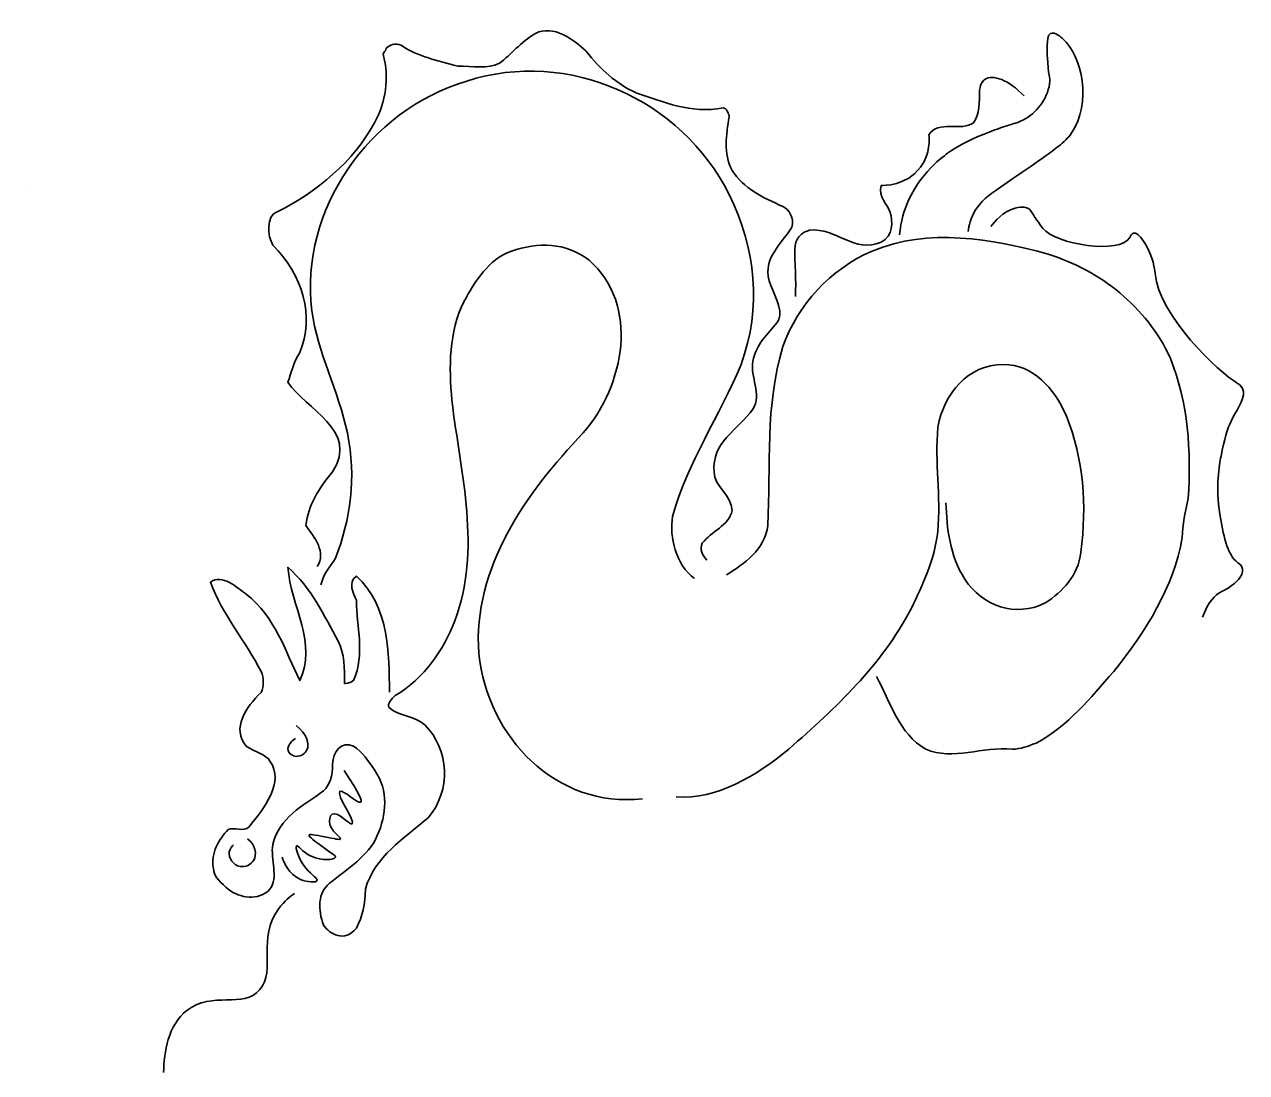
# Model space of a CAD drawing. Header units: inches. Extents: x 2.3 to 16.8, y -18.5 to -6.1.
import ezdxf

# ---------------------------------------------------------------- set-up
doc = ezdxf.new("R2010")
doc.units = ezdxf.units.IN
doc.header["$MEASUREMENT"] = 0
doc.layers.add('Path', color=7, linetype='Continuous')

msp = doc.modelspace()

# ---------------------------------------------------------------- linework, layer by layer
at = {"layer": 'Path', "color": 250, "lineweight": 35, "true_color": 0x231f20}
msp.add_lwpolyline([(2.316, -8.018), (2.316, -8.018)], dxfattribs=at)
for points, knots in [([(5.779, -12.515), (5.891, -12.347), (5.75, -12.171), (5.644, -12.03), (5.68, -11.783), (5.786, -11.606), (5.962, -11.395), (6.279, -10.901), (5.644, -10.654), (5.433, -10.336), (5.468, -10.231), (5.503, -10.089), (5.574, -9.984), (5.75, -9.56), (5.609, -9.066), (5.256, -8.714), (5.186, -8.608), (5.186, -8.361), (5.292, -8.326), (5.786, -8.079), (6.209, -7.726), (6.456, -7.267), (6.597, -7.02), (6.632, -6.738), (6.562, -6.456), (6.562, -6.421), (6.597, -6.421), (6.597, -6.385), (6.632, -6.35), (6.703, -6.315), (6.773, -6.35), (6.985, -6.491), (7.197, -6.526), (7.444, -6.597), (7.62, -6.597), (7.796, -6.632), (7.937, -6.562), (8.079, -6.456), (8.184, -6.315), (8.361, -6.209), (8.572, -6.103), (8.819, -6.279), (8.961, -6.421), (9.137, -6.632), (9.313, -6.809), (9.56, -6.914), (9.878, -7.02), (10.195, -7.161), (10.583, -7.091), (10.619, -7.091), (10.654, -7.161), (10.654, -7.197), (10.619, -7.408), (10.583, -7.62), (10.689, -7.832), (10.83, -8.043), (11.042, -8.149), (11.289, -8.255), (11.359, -8.29), (11.43, -8.396), (11.395, -8.502), (11.289, -8.678), (11.112, -8.819), (11.112, -9.031), (11.112, -9.172), (11.218, -9.313), (11.254, -9.49), (11.254, -9.525), (11.254, -9.596), (11.218, -9.631), (11.112, -9.772), (10.971, -9.878), (10.936, -10.089), (10.901, -10.266), (11.042, -10.477), (10.936, -10.654), (10.76, -10.901), (10.442, -11.042), (10.477, -11.395), (10.477, -11.571), (10.689, -11.677), (10.689, -11.853), (10.654, -12.03), (10.442, -12.1), (10.336, -12.241), (10.301, -12.312), (10.336, -12.382), (10.389, -12.44)], [0, 0, 0, 0, 1, 1, 1, 2, 2, 2, 3, 3, 3, 4, 4, 4, 5, 5, 5, 6, 6, 6, 7, 7, 7, 8, 8, 8, 9, 9, 9, 10, 10, 10, 11, 11, 11, 12, 12, 12, 13, 13, 13, 14, 14, 14, 15, 15, 15, 16, 16, 16, 17, 17, 17, 18, 18, 18, 19, 19, 19, 20, 20, 20, 21, 21, 21, 22, 22, 22, 23, 23, 23, 24, 24, 24, 25, 25, 25, 26, 26, 26, 27, 27, 27, 28, 28, 28, 29, 29, 29, 29]), ([(12.671, -8.591), (12.677, -8.525), (12.689, -8.434), (12.722, -8.329), (12.85, -7.914), (13.164, -7.68), (13.239, -7.627), (13.539, -7.415), (13.986, -7.287), (14.024, -7.276), (14.046, -7.27), (14.088, -7.258), (14.139, -7.231), (14.281, -7.155), (14.42, -6.994), (14.445, -6.804), (14.457, -6.713), (14.428, -6.724), (14.419, -6.466), (14.413, -6.276), (14.427, -6.225), (14.458, -6.21), (14.506, -6.187), (14.583, -6.255), (14.604, -6.274), (14.83, -6.473), (14.951, -7.033), (14.702, -7.392), (14.628, -7.498), (14.509, -7.582), (14.273, -7.748), (14.19, -7.806), (14.091, -7.87), (13.864, -8.029), (13.713, -8.134), (13.635, -8.191), (13.571, -8.297), (13.512, -8.393), (13.49, -8.487), (13.481, -8.552)], [0, 0, 0, 0, 1, 1, 1, 2, 2, 2, 3, 3, 3, 4, 4, 4, 5, 5, 5, 6, 6, 6, 7, 7, 7, 8, 8, 8, 9, 9, 9, 10, 10, 10, 11, 11, 11, 12, 12, 12, 13, 13, 13, 13]), ([(10.245, -12.659), (10.019, -12.488), (9.948, -12.171), (9.984, -11.924), (10.16, -11.289), (10.548, -10.724), (10.795, -10.125), (11.042, -9.454), (10.971, -8.749), (10.654, -8.114), (10.089, -6.985), (8.749, -6.385), (7.549, -6.773), (6.385, -7.126), (5.574, -8.29), (5.715, -9.49), (5.786, -9.984), (6.032, -10.442), (6.138, -10.936), (6.244, -11.465), (6.174, -11.959), (5.997, -12.418), (5.927, -12.524), (5.856, -12.594), (5.824, -12.732)], [0, 0, 0, 0, 1, 1, 1, 2, 2, 2, 3, 3, 3, 4, 4, 4, 5, 5, 5, 6, 6, 6, 7, 7, 7, 8, 8, 8, 8]), ([(11.439, -9.322), (11.443, -9.201), (11.441, -9.103), (11.439, -9.036), (11.432, -8.797), (11.411, -8.695), (11.479, -8.614), (11.518, -8.568), (11.57, -8.547), (11.606, -8.537), (11.924, -8.502), (12.136, -8.819), (12.453, -8.678), (12.594, -8.608), (12.594, -8.431), (12.559, -8.326), (12.524, -8.22), (12.418, -8.149), (12.453, -8.008), (12.478, -8.009), (12.752, -8.015), (12.917, -7.792), (13.038, -7.63), (13.022, -7.452), (13.017, -7.408), (13.123, -7.232), (13.406, -7.373), (13.547, -7.267), (13.617, -7.161), (13.617, -7.02), (13.617, -6.879), (13.629, -6.797), (13.662, -6.766), (13.68, -6.753), (13.771, -6.69), (13.965, -6.757), (14.143, -6.949)], [0, 0, 0, 0, 1, 1, 1, 2, 2, 2, 3, 3, 3, 4, 4, 4, 5, 5, 5, 6, 6, 6, 7, 7, 7, 8, 8, 8, 9, 9, 9, 10, 10, 10, 11, 11, 11, 12, 12, 12, 12]), ([(13.749, -8.495), (13.795, -8.431), (13.891, -8.32), (14.037, -8.278), (14.132, -8.25), (14.178, -8.272), (14.19, -8.278), (14.222, -8.295), (14.231, -8.322), (14.273, -8.386), (14.273, -8.386), (14.273, -8.387), (14.367, -8.515), (14.508, -8.705), (15.287, -8.827), (15.396, -8.622), (15.404, -8.607), (15.415, -8.577), (15.44, -8.571), (15.509, -8.556), (15.602, -8.741), (15.613, -8.763), (15.685, -8.91), (15.695, -9.042), (15.696, -9.05), (15.734, -9.549), (16.45, -10.219), (16.666, -10.345), (16.678, -10.353), (16.711, -10.371), (16.729, -10.409), (16.776, -10.506), (16.679, -10.629), (16.608, -10.767), (16.54, -10.899), (16.518, -11.004), (16.474, -11.213), (16.454, -11.309), (16.408, -11.571), (16.461, -11.896), (16.499, -12.126), (16.54, -12.372), (16.672, -12.47), (16.685, -12.48), (16.722, -12.505), (16.729, -12.547), (16.744, -12.631), (16.628, -12.72), (16.595, -12.745), (16.543, -12.785), (16.508, -12.796), (16.474, -12.815), (16.406, -12.853), (16.32, -12.931), (16.257, -13.115)], [0, 0, 0, 0, 1, 1, 1, 2, 2, 2, 3, 3, 3, 4, 4, 4, 5, 5, 5, 6, 6, 6, 7, 7, 7, 8, 8, 8, 9, 9, 9, 10, 10, 10, 11, 11, 11, 12, 12, 12, 13, 13, 13, 14, 14, 14, 15, 15, 15, 16, 16, 16, 17, 17, 17, 18, 18, 18, 18]), ([(12.397, -13.817), (12.559, -14.111), (12.665, -14.499), (12.982, -14.676), (13.3, -14.817), (13.652, -14.64), (14.005, -14.676), (14.111, -14.676), (14.182, -14.64), (14.287, -14.605), (14.676, -14.393), (14.922, -14.076), (15.205, -13.758), (15.593, -13.264), (15.91, -12.771), (16.016, -12.171), (16.016, -12.03), (16.051, -11.853), (16.087, -11.712), (16.122, -11.148), (16.087, -10.583), (15.875, -10.054), (15.734, -9.737), (15.522, -9.49), (15.275, -9.278), (15.028, -9.066), (14.746, -8.925), (14.429, -8.819), (13.758, -8.643), (13.017, -8.502), (12.347, -8.784), (11.853, -8.996), (11.465, -9.419), (11.289, -9.913), (11.077, -10.619), (11.148, -11.324), (11.112, -12.03), (11.077, -12.312), (10.83, -12.488), (10.623, -12.614)], [0, 0, 0, 0, 1, 1, 1, 2, 2, 2, 3, 3, 3, 4, 4, 4, 5, 5, 5, 6, 6, 6, 7, 7, 7, 8, 8, 8, 9, 9, 9, 10, 10, 10, 11, 11, 11, 12, 12, 12, 13, 13, 13, 13]), ([(6.634, -14.002), (6.632, -13.547), (6.632, -12.982), (6.244, -12.629), (6.138, -12.7), (6.209, -12.841), (6.244, -12.912), (6.244, -13.229), (6.35, -13.547), (6.209, -13.864), (6.174, -13.899), (6.103, -13.899), (6.103, -13.899), (6.103, -13.723), (6.103, -13.547), (6.032, -13.406), (5.856, -13.088), (5.715, -12.771), (5.433, -12.524), (5.468, -12.982), (5.786, -13.441), (5.574, -13.864), (5.397, -13.511), (5.292, -13.123), (4.939, -12.841), (4.833, -12.771), (4.657, -12.594), (4.516, -12.7), (4.657, -13.088), (4.939, -13.406), (5.115, -13.758), (5.151, -13.829), (5.151, -13.935), (5.115, -14.005), (4.939, -14.182), (4.762, -14.429), (4.939, -14.64), (5.045, -14.711), (5.186, -14.746), (5.221, -14.817), (5.397, -15.064), (5.151, -15.381), (4.974, -15.593), (4.904, -15.663), (4.798, -15.593), (4.727, -15.628), (4.621, -15.734), (4.516, -15.91), (4.551, -16.087), (4.551, -16.192), (4.657, -16.263), (4.727, -16.334), (4.868, -16.439), (5.08, -16.475), (5.221, -16.334), (5.327, -16.192), (5.221, -15.981), (5.256, -15.804), (5.327, -15.487), (5.609, -15.346), (5.856, -15.169), (5.927, -15.099), (5.962, -14.993), (5.962, -14.852), (5.962, -14.711), (6.068, -14.57), (6.209, -14.64), (6.315, -14.711), (6.385, -14.817), (6.456, -14.922), (6.632, -15.169), (6.597, -15.452), (6.491, -15.699), (6.385, -15.946), (6.138, -16.087), (5.927, -16.263), (5.786, -16.369), (5.786, -16.581), (5.856, -16.757), (5.927, -16.863), (6.103, -16.969), (6.244, -16.792), (6.315, -16.651), (6.35, -16.51), (6.35, -16.334), (6.456, -15.946), (6.809, -15.734), (7.091, -15.487), (7.373, -15.169), (7.338, -14.676), (7.056, -14.393), (6.95, -14.287), (6.738, -14.287), (6.632, -14.182), (6.597, -14.146), (6.667, -14.076), (6.703, -14.041), (7.056, -13.829), (7.267, -13.511), (7.408, -13.159), (7.726, -12.312), (7.479, -11.43), (7.373, -10.548), (7.338, -10.16), (7.338, -9.737), (7.514, -9.384), (7.655, -9.137), (7.796, -8.89), (8.079, -8.784), (8.396, -8.678), (8.714, -8.678), (8.996, -8.89), (9.596, -9.419), (9.419, -10.372), (8.925, -10.936), (8.255, -11.642), (7.62, -12.524), (7.691, -13.547), (7.796, -14.534), (8.608, -15.381), (9.628, -15.262)], [0, 0, 0, 0, 1, 1, 1, 2, 2, 2, 3, 3, 3, 4, 4, 4, 5, 5, 5, 6, 6, 6, 7, 7, 7, 8, 8, 8, 9, 9, 9, 10, 10, 10, 11, 11, 11, 12, 12, 12, 13, 13, 13, 14, 14, 14, 15, 15, 15, 16, 16, 16, 17, 17, 17, 18, 18, 18, 19, 19, 19, 20, 20, 20, 21, 21, 21, 22, 22, 22, 23, 23, 23, 24, 24, 24, 25, 25, 25, 26, 26, 26, 27, 27, 27, 28, 28, 28, 29, 29, 29, 30, 30, 30, 31, 31, 31, 32, 32, 32, 33, 33, 33, 34, 34, 34, 35, 35, 35, 36, 36, 36, 37, 37, 37, 38, 38, 38, 39, 39, 39, 40, 40, 40, 40]), ([(10.028, -15.24), (10.513, -15.275), (10.971, -14.993), (11.359, -14.676), (11.924, -14.182), (12.453, -13.688), (12.806, -13.017), (12.947, -12.735), (13.088, -12.418), (13.123, -12.1), (13.159, -11.677), (13.088, -11.289), (13.123, -10.866), (13.194, -10.477), (13.476, -10.125), (13.899, -10.125), (14.252, -10.125), (14.499, -10.407), (14.64, -10.724), (14.852, -11.254), (14.887, -11.783), (14.817, -12.347), (14.781, -12.629), (14.605, -12.806), (14.393, -12.947), (14.041, -13.123), (13.652, -12.982), (13.441, -12.665), (13.264, -12.382), (13.229, -12.065), (13.22, -11.762)], [0, 0, 0, 0, 1, 1, 1, 2, 2, 2, 3, 3, 3, 4, 4, 4, 5, 5, 5, 6, 6, 6, 7, 7, 7, 8, 8, 8, 9, 9, 9, 10, 10, 10, 10]), ([(5.524, -14.551), (5.509, -14.559), (5.481, -14.576), (5.46, -14.608), (5.447, -14.628), (5.427, -14.658), (5.435, -14.691), (5.444, -14.732), (5.491, -14.758), (5.53, -14.761), (5.587, -14.766), (5.638, -14.723), (5.658, -14.685), (5.696, -14.61), (5.649, -14.488), (5.53, -14.397)], [0, 0, 0, 0, 1, 1, 1, 2, 2, 2, 3, 3, 3, 4, 4, 4, 5, 5, 5, 5]), ([(5.364, -15.954), (5.385, -16.015), (5.444, -16.156), (5.581, -16.216), (5.663, -16.252), (5.768, -16.257), (5.779, -16.229), (5.789, -16.204), (5.719, -16.174), (5.645, -16.082), (5.555, -15.97), (5.515, -15.835), (5.537, -15.82), (5.555, -15.808), (5.598, -15.891), (5.709, -15.942), (5.837, -16.001), (5.987, -15.987), (5.996, -15.954), (6, -15.94), (5.976, -15.927), (5.881, -15.859), (5.744, -15.76), (5.676, -15.71), (5.683, -15.693), (5.69, -15.678), (5.75, -15.689), (5.868, -15.712), (5.991, -15.736), (6.045, -15.753), (6.054, -15.738), (6.067, -15.712), (5.934, -15.652), (5.926, -15.54), (5.926, -15.535), (5.921, -15.464), (5.958, -15.444), (6.026, -15.407), (6.167, -15.58), (6.194, -15.559), (6.23, -15.531), (6.005, -15.212), (6.047, -15.176), (6.082, -15.146), (6.264, -15.33), (6.296, -15.304), (6.313, -15.29), (6.292, -15.216), (6.098, -14.927)], [0, 0, 0, 0, 1, 1, 1, 2, 2, 2, 3, 3, 3, 4, 4, 4, 5, 5, 5, 6, 6, 6, 7, 7, 7, 8, 8, 8, 9, 9, 9, 10, 10, 10, 11, 11, 11, 12, 12, 12, 13, 13, 13, 14, 14, 14, 15, 15, 15, 16, 16, 16, 16]), ([(4.79, -15.808), (4.776, -15.82), (4.746, -15.848), (4.739, -15.891), (4.726, -15.965), (4.786, -16.048), (4.867, -16.063), (4.931, -16.075), (4.995, -16.042), (5.026, -15.993), (5.072, -15.92), (5.048, -15.806), (4.956, -15.738)], [0, 0, 0, 0, 1, 1, 1, 2, 2, 2, 3, 3, 3, 4, 4, 4, 4]), ([(5.513, -16.383), (5.464, -16.416), (5.392, -16.472), (5.326, -16.56), (5.058, -16.919), (5.301, -17.286), (5.101, -17.521), (4.901, -17.756), (4.54, -17.529), (4.238, -17.766), (4.014, -17.942), (3.967, -18.26), (3.963, -18.502)], [0, 0, 0, 0, 1, 1, 1, 2, 2, 2, 3, 3, 3, 4, 4, 4, 4])]:
    msp.add_open_spline(points, degree=3, knots=knots, dxfattribs=at)

doc.saveas('drawing.dxf')
